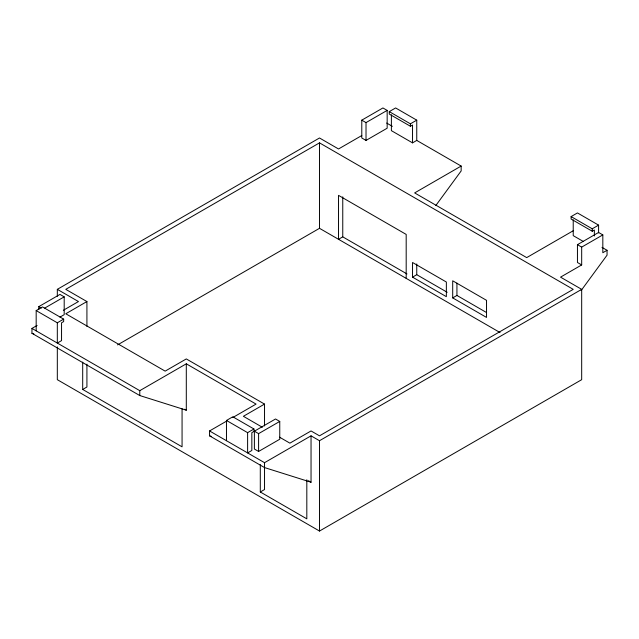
<?xml version="1.0" encoding="UTF-8"?>
<svg xmlns="http://www.w3.org/2000/svg" width="639" height="639" viewBox="0 0 639 639"><rect width="100%" height="100%" fill="white"/><g stroke="black" fill="none" stroke-linecap="round" stroke-linejoin="round"><path stroke-width="0.96" d="M435.846 205.494L461.158 170.94L461.158 166.06L416.756 140.42L412.53 142.864L391.387 130.66L391.387 114.812M581.147 290.521L607.05 255.169L607.05 250.288L601.978 247.357M57.318 296.296L57.318 289.347L319.5 137.984L338.526 148.967L361.786 135.54M279.562 437.188L289.898 443.154L311.041 430.95L319.5 435.83L573.223 289.347L319.5 142.864L65.777 289.347L86.92 301.552L86.92 326.393M38.819 309.588L38.819 306.624L59.962 294.411L64.196 296.855L64.196 314.676L59.962 317.12M361.786 120.156L382.929 107.951L387.162 110.395L387.162 128.215L366.019 140.42L361.786 137.984L361.786 120.156L366.019 122.6L387.162 110.395M36.175 310.586L42.525 306.928L63.668 319.133L63.668 321.577L61.552 322.799L61.552 340.619L57.318 343.055L57.318 322.799L36.175 310.586L36.175 330.85M44.738 308.086L64.196 296.855M412.53 142.864L412.53 125.044L410.414 126.258L389.271 114.054L389.271 111.617L395.613 107.951L416.756 120.156L416.756 140.42M31.95 328.414L139.781 390.669L186.3 363.815L186.3 410.198L139.781 395.549L31.95 333.294L31.95 328.414L37.102 325.435M63.325 310.29L78.469 301.552L57.318 289.347M86.92 301.552L65.777 313.765L165.15 371.131L186.3 358.926L264.53 404.096L264.53 425.957M57.318 322.799L63.668 319.133M389.271 111.617L410.414 123.822L416.756 120.156M117.56 344.9L319.5 228.315L500.033 332.544M461.158 166.06L414.647 192.914L526.704 257.613L573.223 230.751M406.987 273.947L342.76 236.861L338.526 239.298L338.526 195.358L406.188 234.417L406.188 278.364M82.695 362.105L82.695 389.447L86.92 387.002L86.92 364.15M412.53 277.142L446.357 296.672L446.357 282.023L412.53 262.493L412.53 277.142L416.756 274.698L447.204 292.279M594.366 235.959L594.366 230.024L592.249 231.246L571.106 219.033L571.106 216.597L577.448 212.931L598.591 225.136L598.591 232.86M226.47 420.454L232.812 416.788L253.955 428.993L253.955 431.437L251.838 432.659L251.838 450.479L247.612 452.923L247.612 432.659L226.47 420.454L226.47 440.718M57.318 346.921L57.318 379.678L319.5 531.049L581.682 379.678L581.682 289.347L319.5 440.718L311.041 435.83L311.041 482.221L264.53 467.572L209.552 435.83L209.552 430.95L226.781 421.005M232.812 417.523L256.071 404.096L186.3 363.815M264.53 404.096L243.387 416.301L262.333 427.243M452.7 297.894L486.535 317.423L486.535 300.338L452.7 280.801L452.7 297.894L456.933 295.45L486.535 312.543M571.106 216.597L592.249 228.802L598.591 225.136M247.612 432.659L253.955 428.993M254.378 431.197L275.521 418.984L279.754 421.428L279.754 439.249L258.603 451.454L254.378 449.017L254.378 431.197L258.603 433.633L279.754 421.428M602.825 234.904L581.682 247.109L581.682 264.937L577.448 262.493L577.448 244.673L598.591 232.46L602.825 234.904L602.825 252.724L607.05 250.288M581.682 264.937L560.531 277.142L581.682 289.347M209.552 430.95L264.53 462.684L311.041 435.83M260.297 464.641L260.297 491.982L264.53 489.546L264.53 462.684M31.95 333.294L33.851 333.893M209.552 435.83L211.453 436.429M386.675 123.047L392.362 126.338M583.367 241.494L573.223 235.639L573.223 219.792M577.448 244.673L581.682 247.109M38.819 306.624L41.359 308.086M184.607 409.224L186.3 410.198M308.509 480.752L311.041 482.221M82.695 389.447L182.067 446.821L182.067 408.736M260.297 491.982L306.816 518.844L306.816 479.777M592.249 228.802L592.249 231.246M456.933 283.109L456.933 295.45M416.756 263.955L416.756 274.698M410.414 123.822L410.414 126.258M366.019 122.6L366.019 140.42M342.76 196.82L342.76 236.861M319.5 142.864L319.5 228.315M319.5 440.718L319.5 531.049M258.603 433.633L258.603 451.454M139.781 390.669L139.781 395.549"/></g></svg>
